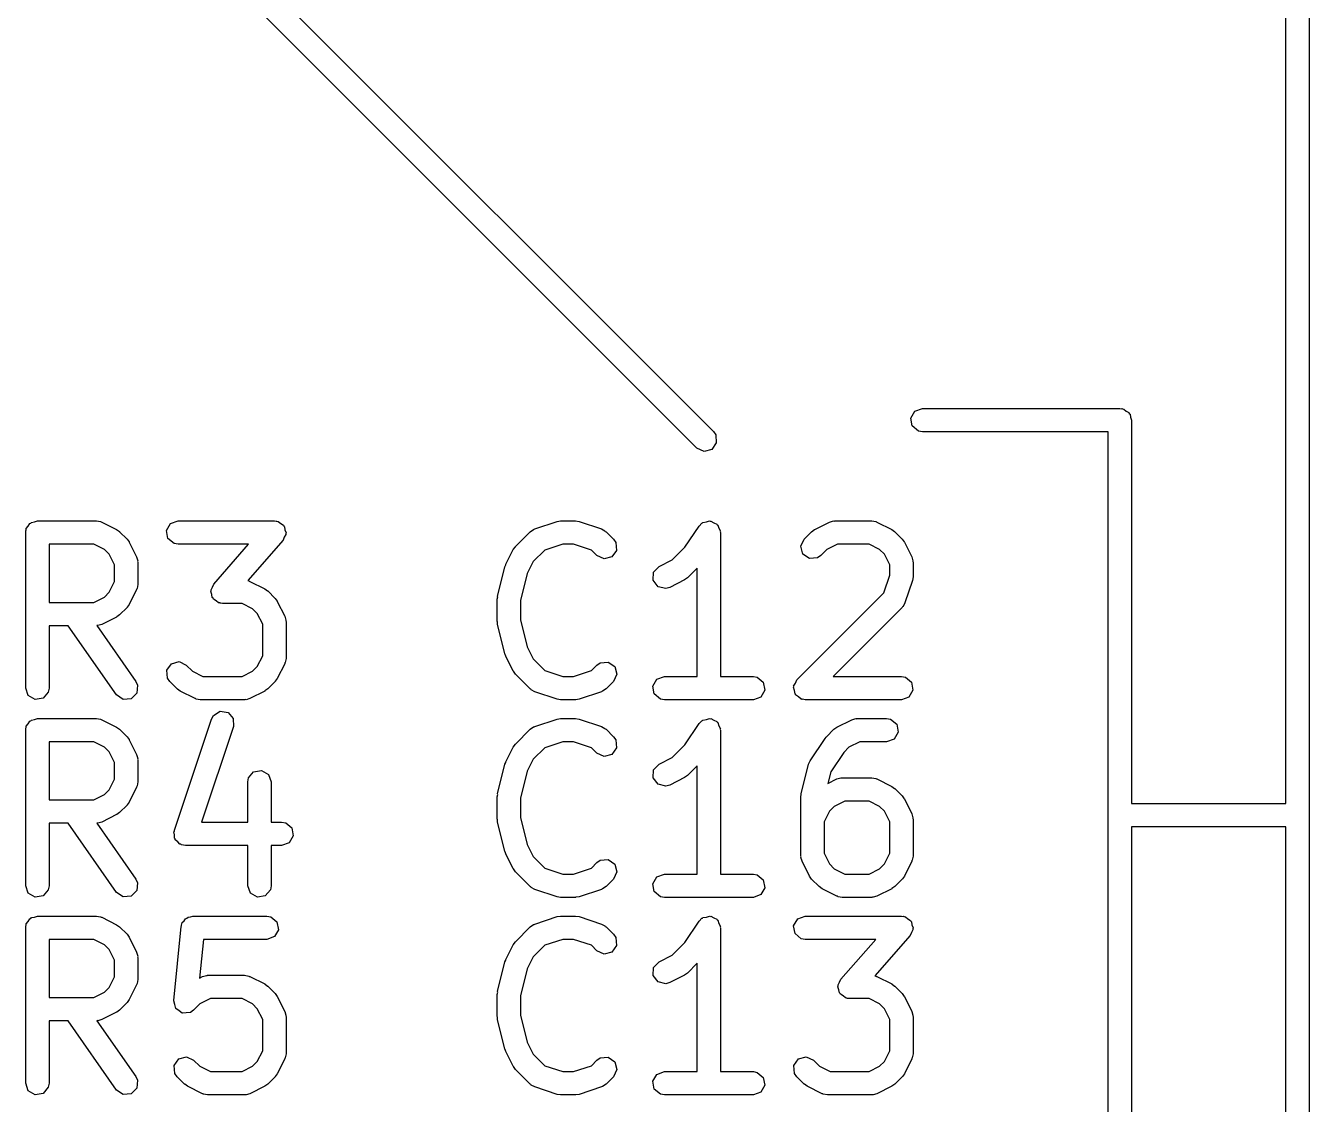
# Model space of a CAD drawing. Extents: x 50 to 157, y -175 to -22.
# Drawn here: x 122.25 to 130.5, y -88.22 to -81.28 of the extents above; entities that cross this region are included whole.
import ezdxf

# ---------------------------------------------------------------- set-up
doc = ezdxf.new("R2010")
doc.units = 0
doc.layers.add('BLACK', color=7, linetype='CONTINUOUS')

msp = doc.modelspace()

# ---------------------------------------------------------------- linework, layer by layer
at = {"layer": 'BLACK', "linetype": 'CONTINUOUS'}
for p, q in [((130.354, -86.285), (130.354, -80.01)), ((130.504, -80.0411), (130.504, -97.7589)), ((123.751, -80.973), (126.672, -83.894)), ((126.566, -84), (123.667, -81.101)), ((127.942, -83.807), (127.968, -83.7625)), ((127.968, -83.7625), (128.016, -83.745)), ((128.016, -83.745), (129.286, -83.745)), ((129.286, -83.745), (129.296, -83.7467)), ((129.296, -83.7467), (129.299, -83.7461)), ((129.299, -83.7461), (129.302, -83.7478)), ((129.302, -83.7478), (129.312, -83.7495)), ((129.312, -83.7495), (129.327, -83.762)), ((129.327, -83.762), (129.343, -83.7718)), ((129.343, -83.7718), (129.346, -83.7781)), ((127.951, -83.8575), (127.942, -83.807)), ((127.99, -83.8905), (127.951, -83.8575)), ((129.346, -83.7781), (129.351, -83.7825)), ((129.351, -83.7825), (129.354, -83.8017)), ((129.354, -83.8017), (129.361, -83.82)), ((129.361, -83.82), (129.361, -86.285)), ((126.672, -83.894), (126.687, -83.9153)), ((126.687, -83.9153), (126.691, -83.9664)), ((128.016, -83.895), (127.99, -83.8905)), ((129.211, -83.895), (128.016, -83.895)), ((129.211, -95.175), (129.211, -83.895)), ((126.612, -84.0217), (126.566, -84)), ((126.662, -84.0084), (126.612, -84.0217)), ((126.691, -83.9664), (126.662, -84.0084)), ((122.253, -84.5265), (122.254, -84.5167)), ((122.254, -84.5167), (122.267, -84.5018)), ((122.267, -84.5018), (122.277, -84.4849)), ((122.277, -84.4849), (122.283, -84.4826)), ((122.283, -84.4826), (122.287, -84.4774)), ((122.287, -84.4774), (122.307, -84.474)), ((122.307, -84.474), (122.325, -84.4674)), ((122.325, -84.4674), (122.706, -84.4674)), ((122.706, -84.4674), (122.732, -84.4719)), ((122.732, -84.4719), (122.735, -84.4748)), ((122.735, -84.4748), (122.739, -84.4753)), ((122.739, -84.4753), (122.835, -84.5229)), ((123.156, -84.5294), (123.181, -84.4849)), ((123.181, -84.4849), (123.23, -84.4674)), ((123.23, -84.4674), (123.849, -84.4674)), ((123.849, -84.4674), (123.86, -84.4693)), ((123.86, -84.4693), (123.863, -84.4688)), ((123.863, -84.4688), (123.866, -84.4704)), ((123.866, -84.4704), (123.874, -84.4719)), ((123.874, -84.4719), (123.89, -84.4849)), ((123.89, -84.4849), (123.907, -84.4954)), ((123.907, -84.4954), (123.909, -84.501)), ((123.909, -84.501), (123.914, -84.5049)), ((123.914, -84.5049), (123.917, -84.5248)), ((125.52, -84.5216), (125.524, -84.5188)), ((125.524, -84.5188), (125.667, -84.4712)), ((125.667, -84.4712), (125.689, -84.4679)), ((125.689, -84.4679), (125.69, -84.4674)), ((125.69, -84.4674), (125.786, -84.4674)), ((125.786, -84.4674), (125.808, -84.4713)), ((125.808, -84.4713), (125.809, -84.4712)), ((125.809, -84.4712), (125.952, -84.5188)), ((125.952, -84.5188), (125.975, -84.5313)), ((126.489, -84.6375), (126.58, -84.5008)), ((126.58, -84.5008), (126.598, -84.4819)), ((126.598, -84.4819), (126.603, -84.4807)), ((126.603, -84.4807), (126.605, -84.4774)), ((126.605, -84.4774), (126.627, -84.4736)), ((126.627, -84.4736), (126.648, -84.4675)), ((126.648, -84.4675), (126.652, -84.4693)), ((126.652, -84.4693), (126.656, -84.4685)), ((126.656, -84.4685), (126.675, -84.4794)), ((126.675, -84.4794), (126.695, -84.4881)), ((126.695, -84.4881), (126.697, -84.492)), ((126.697, -84.492), (126.7, -84.4942)), ((126.7, -84.4942), (126.708, -84.5146)), ((126.708, -84.5146), (126.717, -84.5341)), ((127.324, -84.5229), (127.419, -84.4753)), ((127.419, -84.4753), (127.444, -84.4679)), ((127.444, -84.4679), (127.448, -84.4689)), ((127.448, -84.4689), (127.452, -84.4674)), ((127.452, -84.4674), (127.69, -84.4674)), ((127.69, -84.4674), (127.716, -84.4719)), ((127.716, -84.4719), (127.72, -84.4748)), ((127.72, -84.4748), (127.724, -84.4753)), ((127.724, -84.4753), (127.819, -84.5229)), ((122.25, -84.5424), (122.252, -84.5326)), ((122.25, -85.5424), (122.25, -84.5424)), ((122.251, -84.5294), (122.253, -84.5265)), ((122.252, -84.5326), (122.251, -84.5294)), ((122.835, -84.5229), (122.853, -84.5363)), ((122.853, -84.5363), (122.854, -84.537)), ((122.854, -84.537), (122.902, -84.5846)), ((122.902, -84.5846), (122.915, -84.603)), ((122.915, -84.603), (122.916, -84.6041)), ((123.165, -84.5799), (123.156, -84.5294)), ((123.204, -84.6129), (123.165, -84.5799)), ((123.905, -84.5918), (123.678, -84.8518)), ((123.912, -84.5729), (123.905, -84.5918)), ((123.923, -84.5554), (123.912, -84.5729)), ((123.917, -84.5248), (123.924, -84.5439)), ((123.924, -84.5439), (123.922, -84.5495)), ((123.922, -84.5495), (123.923, -84.5554)), ((125.399, -84.6322), (125.495, -84.537)), ((125.495, -84.537), (125.516, -84.522)), ((125.516, -84.522), (125.52, -84.5216)), ((125.975, -84.5313), (125.977, -84.5351)), ((125.977, -84.5351), (125.982, -84.537)), ((125.982, -84.537), (126.029, -84.5846)), ((126.029, -84.5846), (126.044, -84.6059)), ((126.717, -84.5341), (126.716, -84.5383)), ((126.716, -84.5383), (126.718, -84.5424)), ((126.718, -84.5424), (126.718, -85.4674)), ((127.235, -84.6311), (127.256, -84.5846)), ((127.256, -84.5846), (127.304, -84.537)), ((127.304, -84.537), (127.322, -84.5241)), ((127.322, -84.5241), (127.324, -84.5229)), ((127.819, -84.5229), (127.837, -84.5363)), ((127.837, -84.5363), (127.839, -84.537)), ((127.839, -84.537), (127.886, -84.5846)), ((127.886, -84.5846), (127.899, -84.603)), ((127.899, -84.603), (127.9, -84.6041)), ((122.4, -84.6174), (122.4, -84.9912)), ((122.688, -84.6174), (122.4, -84.6174)), ((122.757, -84.6516), (122.688, -84.6174)), ((122.787, -84.682), (122.757, -84.6516)), ((122.821, -84.7506), (122.787, -84.682)), ((122.916, -84.6041), (122.963, -84.6993)), ((123.23, -84.6174), (123.204, -84.6129)), ((123.683, -84.6174), (123.23, -84.6174)), ((123.459, -84.8739), (123.683, -84.6174)), ((125.338, -84.7469), (125.385, -84.6517)), ((125.385, -84.6517), (125.399, -84.6337)), ((125.399, -84.6337), (125.399, -84.6322)), ((125.588, -84.6556), (125.514, -84.7297)), ((125.703, -84.6174), (125.588, -84.6556)), ((125.773, -84.6174), (125.703, -84.6174)), ((125.888, -84.6556), (125.773, -84.6174)), ((125.923, -84.6907), (125.888, -84.6556)), ((126.049, -84.657), (126.019, -84.6991)), ((126.044, -84.6059), (126.049, -84.657)), ((126.408, -84.7188), (126.489, -84.6375)), ((127.248, -84.6806), (127.235, -84.6311)), ((127.29, -84.7101), (127.248, -84.6806)), ((127.402, -84.6516), (127.363, -84.6907)), ((127.47, -84.6174), (127.402, -84.6516)), ((127.673, -84.6174), (127.47, -84.6174)), ((127.741, -84.6516), (127.673, -84.6174)), ((127.772, -84.682), (127.741, -84.6516)), ((127.806, -84.7506), (127.772, -84.682)), ((127.9, -84.6041), (127.948, -84.6993)), ((122.821, -84.858), (122.821, -84.7506)), ((122.963, -84.6993), (122.971, -84.7243)), ((122.971, -84.7243), (122.97, -84.7286)), ((122.97, -84.7286), (122.971, -84.7329)), ((122.971, -84.7329), (122.971, -84.8757)), ((125.284, -84.9528), (125.332, -84.7623)), ((125.332, -84.7623), (125.337, -84.7505)), ((125.337, -84.7505), (125.338, -84.7469)), ((125.514, -84.7297), (125.475, -84.8067)), ((125.97, -84.7123), (125.923, -84.6907)), ((126.019, -84.6991), (125.97, -84.7123)), ((126.288, -84.7983), (126.324, -84.761)), ((126.324, -84.761), (126.408, -84.7188)), ((127.341, -84.7056), (127.29, -84.7101)), ((127.363, -84.6907), (127.341, -84.7056)), ((127.806, -84.8159), (127.806, -84.7506)), ((127.948, -84.6993), (127.955, -84.7243)), ((127.955, -84.7243), (127.954, -84.7286)), ((127.954, -84.7286), (127.956, -84.7329)), ((127.956, -84.7329), (127.956, -84.8281)), ((125.475, -84.8067), (125.432, -84.9802)), ((126.285, -84.8495), (126.288, -84.7983)), ((126.316, -84.8907), (126.285, -84.8495)), ((126.486, -84.8476), (126.391, -84.8952)), ((126.487, -84.8464), (126.486, -84.8476)), ((126.505, -84.8335), (126.487, -84.8464)), ((126.568, -84.7711), (126.505, -84.8335)), ((126.568, -85.4674), (126.568, -84.7711)), ((127.768, -84.9304), (127.806, -84.8159)), ((127.956, -84.8281), (127.952, -84.8502)), ((127.952, -84.8502), (127.952, -84.8518)), ((122.757, -84.9569), (122.787, -84.9265)), ((122.787, -84.9265), (122.821, -84.858)), ((122.963, -84.9093), (122.916, -85.0045)), ((122.964, -84.9048), (122.963, -84.9093)), ((122.967, -84.9014), (122.964, -84.9048)), ((122.971, -84.8757), (122.967, -84.9014)), ((123.44, -84.9218), (123.443, -84.9162)), ((123.447, -84.9409), (123.44, -84.9218)), ((123.442, -84.9103), (123.452, -84.8928)), ((123.443, -84.9162), (123.442, -84.9103)), ((123.452, -84.8928), (123.459, -84.8739)), ((123.678, -84.8518), (123.684, -84.8529)), ((123.684, -84.8529), (123.687, -84.8557)), ((123.687, -84.8557), (123.692, -84.8563)), ((123.692, -84.8563), (123.787, -84.9039)), ((123.787, -84.9039), (123.805, -84.9172)), ((123.805, -84.9172), (123.807, -84.9179)), ((123.807, -84.9179), (123.854, -84.9655)), ((126.366, -84.9026), (126.316, -84.8907)), ((126.391, -84.8952), (126.366, -84.9026)), ((127.209, -85.4893), (127.768, -84.9304)), ((127.952, -84.8518), (127.904, -84.9947)), ((122.4, -84.9912), (122.688, -84.9912)), ((122.688, -84.9912), (122.757, -84.9569)), ((122.916, -85.0045), (122.902, -85.0225)), ((123.45, -84.9608), (123.447, -84.9409)), ((123.455, -84.9647), (123.45, -84.9608)), ((123.457, -84.9703), (123.455, -84.9647)), ((123.474, -84.9808), (123.457, -84.9703)), ((123.49, -84.9938), (123.474, -84.9808)), ((123.498, -84.9953), (123.49, -84.9938)), ((123.501, -84.9969), (123.498, -84.9953)), ((123.504, -84.9964), (123.501, -84.9969)), ((123.515, -84.9983), (123.504, -84.9964)), ((123.641, -84.9983), (123.515, -84.9983)), ((123.709, -85.0326), (123.641, -84.9983)), ((123.854, -84.9655), (123.867, -84.9839)), ((123.867, -84.9839), (123.868, -84.985)), ((123.868, -84.985), (123.916, -85.0803)), ((125.282, -84.971), (125.285, -84.9562)), ((125.282, -85.1138), (125.282, -84.971)), ((125.285, -84.9562), (125.284, -84.9528)), ((125.432, -84.9802), (125.432, -85.1046)), ((127.904, -84.9947), (127.892, -85.0176)), ((122.835, -85.0857), (122.739, -85.1333)), ((122.836, -85.0845), (122.835, -85.0857)), ((122.854, -85.0716), (122.836, -85.0845)), ((122.902, -85.024), (122.854, -85.0716)), ((122.902, -85.0225), (122.902, -85.024)), ((123.739, -85.063), (123.709, -85.0326)), ((123.774, -85.1315), (123.739, -85.063)), ((123.916, -85.0803), (123.923, -85.1052)), ((127.886, -85.024), (127.443, -85.4674)), ((127.888, -85.0199), (127.886, -85.024)), ((127.892, -85.0176), (127.888, -85.0199)), ((122.524, -85.1412), (122.4, -85.1412)), ((122.4, -85.1412), (122.4, -85.5424)), ((122.835, -85.5854), (122.524, -85.1412)), ((122.71, -85.1397), (122.707, -85.1408)), ((122.707, -85.1408), (122.958, -85.4994)), ((122.714, -85.1407), (122.71, -85.1397)), ((122.739, -85.1333), (122.714, -85.1407)), ((123.774, -85.3342), (123.774, -85.1315)), ((123.923, -85.1052), (123.922, -85.1096)), ((123.922, -85.1096), (123.924, -85.1138)), ((123.924, -85.1138), (123.924, -85.3519)), ((125.283, -85.1171), (125.282, -85.1138)), ((125.284, -85.132), (125.283, -85.1171)), ((125.332, -85.3225), (125.284, -85.132)), ((125.432, -85.1046), (125.475, -85.2781)), ((123.739, -85.4027), (123.774, -85.3342)), ((125.334, -85.3254), (125.332, -85.3225)), ((125.338, -85.3378), (125.334, -85.3254)), ((125.385, -85.4331), (125.338, -85.3378)), ((125.475, -85.2781), (125.514, -85.3551)), ((123.157, -85.4277), (123.187, -85.3857)), ((123.162, -85.4788), (123.157, -85.4277)), ((123.187, -85.3857), (123.236, -85.3724)), ((123.236, -85.3724), (123.283, -85.3941)), ((123.283, -85.3941), (123.322, -85.4331)), ((123.709, -85.4331), (123.739, -85.4027)), ((123.916, -85.3854), (123.868, -85.4807)), ((123.919, -85.3776), (123.916, -85.381)), ((123.916, -85.381), (123.916, -85.3854)), ((123.924, -85.3519), (123.919, -85.3776)), ((125.514, -85.3551), (125.588, -85.4292)), ((125.888, -85.4292), (125.923, -85.3941)), ((125.923, -85.3941), (125.944, -85.3792)), ((125.944, -85.3792), (125.996, -85.3747)), ((125.996, -85.3747), (126.038, -85.4041)), ((126.038, -85.4041), (126.051, -85.4537)), ((122.958, -85.4994), (122.969, -85.523)), ((123.177, -85.5002), (123.162, -85.4788)), ((123.224, -85.5478), (123.177, -85.5002)), ((123.322, -85.4331), (123.39, -85.4674)), ((123.39, -85.4674), (123.641, -85.4674)), ((123.641, -85.4674), (123.709, -85.4331)), ((123.854, -85.5002), (123.807, -85.5478)), ((123.855, -85.4987), (123.854, -85.5002)), ((123.868, -85.4807), (123.855, -85.4987)), ((125.386, -85.4342), (125.385, -85.4331)), ((125.399, -85.4526), (125.386, -85.4342)), ((125.495, -85.5478), (125.399, -85.4526)), ((125.588, -85.4292), (125.703, -85.4674)), ((125.703, -85.4674), (125.773, -85.4674)), ((125.773, -85.4674), (125.888, -85.4292)), ((126.029, -85.5002), (125.982, -85.5478)), ((126.051, -85.4537), (126.029, -85.5002)), ((126.283, -85.5294), (126.309, -85.4849)), ((126.309, -85.4849), (126.357, -85.4674)), ((126.357, -85.4674), (126.568, -85.4674)), ((126.718, -85.4674), (126.929, -85.4674)), ((126.929, -85.4674), (126.954, -85.4719)), ((126.954, -85.4719), (126.993, -85.5049)), ((126.993, -85.5049), (127.002, -85.5554)), ((127.188, -85.5294), (127.199, -85.5098)), ((127.199, -85.5098), (127.209, -85.4893)), ((127.443, -85.4674), (127.881, -85.4674)), ((127.881, -85.4674), (127.907, -85.4719)), ((127.907, -85.4719), (127.946, -85.5049)), ((127.946, -85.5049), (127.955, -85.5554)), ((122.267, -85.5906), (122.25, -85.5424)), ((122.312, -85.6162), (122.267, -85.5906)), ((122.395, -85.568), (122.362, -85.6073)), ((122.4, -85.5424), (122.395, -85.568)), ((122.877, -85.6148), (122.835, -85.5854)), ((122.964, -85.5741), (122.928, -85.6104)), ((122.969, -85.523), (122.964, -85.5741)), ((123.226, -85.5485), (123.224, -85.5478)), ((123.244, -85.5618), (123.226, -85.5485)), ((123.339, -85.6095), (123.244, -85.5618)), ((123.787, -85.5618), (123.692, -85.6095)), ((123.788, -85.5607), (123.787, -85.5618)), ((123.807, -85.5478), (123.788, -85.5607)), ((125.499, -85.5497), (125.495, -85.5478)), ((125.501, -85.5535), (125.499, -85.5497)), ((125.524, -85.5659), (125.501, -85.5535)), ((125.667, -85.6135), (125.524, -85.5659)), ((125.952, -85.5659), (125.809, -85.6135)), ((125.956, -85.5631), (125.952, -85.5659)), ((125.96, -85.5627), (125.956, -85.5631)), ((125.982, -85.5478), (125.96, -85.5627)), ((126.292, -85.5799), (126.283, -85.5294)), ((126.331, -85.6129), (126.292, -85.5799)), ((127.002, -85.5554), (126.977, -85.5998)), ((127.187, -85.5358), (127.189, -85.5327)), ((127.193, -85.5576), (127.187, -85.5358)), ((127.189, -85.5327), (127.188, -85.5294)), ((127.197, -85.5799), (127.193, -85.5576)), ((127.2, -85.5821), (127.197, -85.5799)), ((127.2, -85.5854), (127.2, -85.5821)), ((127.219, -85.5983), (127.2, -85.5854)), ((127.955, -85.5554), (127.929, -85.5998)), ((122.362, -85.6073), (122.312, -85.6162)), ((122.928, -85.6104), (122.877, -85.6148)), ((123.343, -85.61), (123.339, -85.6095)), ((123.347, -85.6129), (123.343, -85.61)), ((123.373, -85.6174), (123.347, -85.6129)), ((123.658, -85.6174), (123.373, -85.6174)), ((123.662, -85.6158), (123.658, -85.6174)), ((123.667, -85.6169), (123.662, -85.6158)), ((123.692, -85.6095), (123.667, -85.6169)), ((125.668, -85.6135), (125.667, -85.6135)), ((125.69, -85.6174), (125.668, -85.6135)), ((125.786, -85.6174), (125.69, -85.6174)), ((125.787, -85.6168), (125.786, -85.6174)), ((125.809, -85.6135), (125.787, -85.6168)), ((126.357, -85.6174), (126.331, -85.6129)), ((126.929, -85.6174), (126.357, -85.6174)), ((126.977, -85.5998), (126.929, -85.6174)), ((127.236, -85.6129), (127.219, -85.5983)), ((127.241, -85.6137), (127.236, -85.6129)), ((127.242, -85.6148), (127.241, -85.6137)), ((127.246, -85.6145), (127.242, -85.6148)), ((127.262, -85.6174), (127.246, -85.6145)), ((127.881, -85.6174), (127.262, -85.6174)), ((127.929, -85.5998), (127.881, -85.6174)), ((122.267, -85.7718), (122.277, -85.7549)), ((122.277, -85.7549), (122.283, -85.7526)), ((122.283, -85.7526), (122.287, -85.7474)), ((122.287, -85.7474), (122.307, -85.744)), ((122.307, -85.744), (122.325, -85.7374)), ((122.325, -85.7374), (122.706, -85.7374)), ((122.706, -85.7374), (122.732, -85.7419)), ((122.732, -85.7419), (122.735, -85.7448)), ((122.735, -85.7448), (122.739, -85.7453)), ((122.739, -85.7453), (122.835, -85.7929)), ((123.206, -86.4553), (123.444, -85.741)), ((123.444, -85.741), (123.457, -85.7181)), ((123.457, -85.7181), (123.5, -85.6913)), ((123.5, -85.6913), (123.551, -85.6988)), ((123.551, -85.6988), (123.585, -85.7372)), ((123.585, -85.7372), (123.587, -85.7885)), ((125.524, -85.7888), (125.667, -85.7412)), ((125.667, -85.7412), (125.689, -85.7379)), ((125.689, -85.7379), (125.69, -85.7374)), ((125.69, -85.7374), (125.786, -85.7374)), ((125.786, -85.7374), (125.808, -85.7413)), ((125.808, -85.7413), (125.809, -85.7412)), ((125.809, -85.7412), (125.952, -85.7888)), ((126.58, -85.7708), (126.598, -85.7519)), ((126.598, -85.7519), (126.603, -85.7507)), ((126.603, -85.7507), (126.605, -85.7474)), ((126.605, -85.7474), (126.627, -85.7436)), ((126.627, -85.7436), (126.648, -85.7375)), ((126.648, -85.7375), (126.652, -85.7393)), ((126.652, -85.7393), (126.656, -85.7385)), ((126.656, -85.7385), (126.675, -85.7494)), ((126.675, -85.7494), (126.695, -85.7581)), ((126.695, -85.7581), (126.697, -85.762)), ((127.466, -85.7929), (127.562, -85.7453)), ((127.562, -85.7453), (127.587, -85.7379)), ((127.587, -85.7379), (127.591, -85.7389)), ((127.591, -85.7389), (127.595, -85.7374)), ((127.595, -85.7374), (127.786, -85.7374)), ((127.786, -85.7374), (127.811, -85.7419)), ((127.811, -85.7419), (127.851, -85.7749)), ((122.25, -85.8124), (122.252, -85.8026)), ((122.25, -86.8124), (122.25, -85.8124)), ((122.251, -85.7994), (122.253, -85.7965)), ((122.252, -85.8026), (122.251, -85.7994)), ((122.253, -85.7965), (122.254, -85.7867)), ((122.254, -85.7867), (122.267, -85.7718)), ((122.835, -85.7929), (122.853, -85.8063)), ((122.853, -85.8063), (122.854, -85.807)), ((122.854, -85.807), (122.902, -85.8546)), ((123.587, -85.7885), (123.381, -86.404)), ((125.399, -85.9022), (125.495, -85.807)), ((125.495, -85.807), (125.516, -85.792)), ((125.516, -85.792), (125.52, -85.7916)), ((125.52, -85.7916), (125.524, -85.7888)), ((125.952, -85.7888), (125.975, -85.8013)), ((125.975, -85.8013), (125.977, -85.8051)), ((125.977, -85.8051), (125.982, -85.807)), ((125.982, -85.807), (126.029, -85.8546)), ((126.489, -85.9075), (126.58, -85.7708)), ((126.697, -85.762), (126.7, -85.7642)), ((126.7, -85.7642), (126.708, -85.7846)), ((126.708, -85.7846), (126.717, -85.8041)), ((126.717, -85.8041), (126.716, -85.8083)), ((126.716, -85.8083), (126.718, -85.8124)), ((126.718, -85.8124), (126.718, -86.7374)), ((127.399, -85.8546), (127.447, -85.807)), ((127.447, -85.807), (127.465, -85.7941)), ((127.465, -85.7941), (127.466, -85.7929)), ((127.86, -85.8254), (127.834, -85.8698)), ((127.851, -85.7749), (127.86, -85.8254)), ((122.4, -85.8874), (122.4, -86.2612)), ((122.688, -85.8874), (122.4, -85.8874)), ((122.757, -85.9216), (122.688, -85.8874)), ((122.787, -85.952), (122.757, -85.9216)), ((122.902, -85.8546), (122.915, -85.873)), ((122.915, -85.873), (122.916, -85.8741)), ((122.916, -85.8741), (122.963, -85.9693)), ((125.338, -86.0169), (125.385, -85.9217)), ((125.385, -85.9217), (125.399, -85.9037)), ((125.399, -85.9037), (125.399, -85.9022)), ((125.703, -85.8874), (125.588, -85.9256)), ((125.773, -85.8874), (125.703, -85.8874)), ((125.888, -85.9256), (125.773, -85.8874)), ((126.029, -85.8546), (126.044, -85.8759)), ((126.044, -85.8759), (126.049, -85.927)), ((126.408, -85.9888), (126.489, -85.9075)), ((127.295, -86.0089), (127.39, -85.866)), ((127.39, -85.866), (127.398, -85.8578)), ((127.398, -85.8578), (127.399, -85.8546)), ((127.544, -85.9216), (127.511, -85.9554)), ((127.613, -85.8874), (127.544, -85.9216)), ((127.786, -85.8874), (127.613, -85.8874)), ((127.834, -85.8698), (127.786, -85.8874)), ((122.821, -86.0206), (122.787, -85.952)), ((122.963, -85.9693), (122.971, -85.9943)), ((122.971, -85.9943), (122.97, -85.9986)), ((122.97, -85.9986), (122.971, -86.0029)), ((122.971, -86.0029), (122.971, -86.1457)), ((125.514, -85.9997), (125.475, -86.0767)), ((125.588, -85.9256), (125.514, -85.9997)), ((125.923, -85.9607), (125.888, -85.9256)), ((125.97, -85.9823), (125.923, -85.9607)), ((126.019, -85.9691), (125.97, -85.9823)), ((126.049, -85.927), (126.019, -85.9691)), ((126.324, -86.031), (126.408, -85.9888)), ((127.511, -85.9554), (127.427, -86.0813)), ((122.821, -86.128), (122.821, -86.0206)), ((123.683, -86.1201), (123.716, -86.0808)), ((123.716, -86.0808), (123.766, -86.0719)), ((123.766, -86.0719), (123.811, -86.0975)), ((125.284, -86.2228), (125.332, -86.0323)), ((125.332, -86.0323), (125.337, -86.0205)), ((125.337, -86.0205), (125.338, -86.0169)), ((125.475, -86.0767), (125.432, -86.2502)), ((126.285, -86.1195), (126.288, -86.0683)), ((126.288, -86.0683), (126.324, -86.031)), ((126.568, -86.0411), (126.505, -86.1035)), ((126.568, -86.7374), (126.568, -86.0411)), ((127.237, -86.2228), (127.284, -86.0323)), ((127.284, -86.0323), (127.295, -86.0093)), ((127.295, -86.0093), (127.295, -86.0089)), ((127.427, -86.0813), (127.408, -86.1554)), ((122.787, -86.1965), (122.821, -86.128)), ((122.967, -86.1714), (122.964, -86.1748)), ((122.971, -86.1457), (122.967, -86.1714)), ((123.678, -86.1457), (123.683, -86.1201)), ((123.678, -86.404), (123.678, -86.1457)), ((123.811, -86.0975), (123.828, -86.1457)), ((123.828, -86.1457), (123.828, -86.404)), ((126.316, -86.1607), (126.285, -86.1195)), ((126.366, -86.1726), (126.316, -86.1607)), ((126.391, -86.1652), (126.366, -86.1726)), ((126.486, -86.1176), (126.391, -86.1652)), ((126.487, -86.1164), (126.486, -86.1176)), ((126.505, -86.1035), (126.487, -86.1164)), ((127.408, -86.1554), (127.466, -86.1263)), ((127.466, -86.1263), (127.491, -86.1188)), ((127.491, -86.1188), (127.496, -86.1199)), ((127.496, -86.1199), (127.5, -86.1183)), ((127.5, -86.1183), (127.69, -86.1183)), ((127.69, -86.1183), (127.716, -86.1229)), ((127.716, -86.1229), (127.72, -86.1257)), ((127.72, -86.1257), (127.724, -86.1263)), ((127.724, -86.1263), (127.819, -86.1739)), ((122.688, -86.2612), (122.757, -86.2269)), ((122.757, -86.2269), (122.787, -86.1965)), ((122.963, -86.1793), (122.916, -86.2745)), ((122.964, -86.1748), (122.963, -86.1793)), ((125.282, -86.241), (125.285, -86.2262)), ((125.282, -86.3838), (125.282, -86.241)), ((125.285, -86.2262), (125.284, -86.2228)), ((125.432, -86.2502), (125.432, -86.3746)), ((127.234, -86.241), (127.237, -86.2262)), ((127.234, -86.6219), (127.234, -86.241)), ((127.237, -86.2262), (127.237, -86.2228)), ((127.819, -86.1739), (127.837, -86.1872)), ((127.837, -86.1872), (127.839, -86.1879)), ((127.839, -86.1879), (127.886, -86.2355)), ((127.886, -86.2355), (127.899, -86.2539)), ((127.899, -86.2539), (127.9, -86.255)), ((122.4, -86.2612), (122.688, -86.2612)), ((122.902, -86.294), (122.854, -86.3416)), ((122.916, -86.2745), (122.902, -86.2925)), ((122.902, -86.2925), (122.902, -86.294)), ((127.419, -86.333), (127.384, -86.4015)), ((127.449, -86.3026), (127.419, -86.333)), ((127.518, -86.2683), (127.449, -86.3026)), ((127.673, -86.2683), (127.518, -86.2683)), ((127.741, -86.3026), (127.673, -86.2683)), ((127.772, -86.333), (127.741, -86.3026)), ((127.806, -86.4015), (127.772, -86.333)), ((127.9, -86.255), (127.948, -86.3503)), ((129.361, -86.285), (130.354, -86.285)), ((122.524, -86.4112), (122.4, -86.4112)), ((122.4, -86.4112), (122.4, -86.8124)), ((122.835, -86.8554), (122.524, -86.4112)), ((122.71, -86.4097), (122.707, -86.4108)), ((122.707, -86.4108), (122.958, -86.7694)), ((122.714, -86.4107), (122.71, -86.4097)), ((122.739, -86.4033), (122.714, -86.4107)), ((122.835, -86.3557), (122.739, -86.4033)), ((122.836, -86.3545), (122.835, -86.3557)), ((122.854, -86.3416), (122.836, -86.3545)), ((123.381, -86.404), (123.678, -86.404)), ((123.828, -86.404), (123.896, -86.404)), ((123.896, -86.404), (123.922, -86.4086)), ((123.922, -86.4086), (123.961, -86.4415)), ((125.283, -86.3871), (125.282, -86.3838)), ((125.284, -86.402), (125.283, -86.3871)), ((125.332, -86.5925), (125.284, -86.402)), ((125.432, -86.3746), (125.475, -86.5481)), ((127.384, -86.4015), (127.384, -86.6042)), ((127.806, -86.6042), (127.806, -86.4015)), ((127.948, -86.3503), (127.955, -86.3752)), ((127.955, -86.3752), (127.954, -86.3796)), ((127.954, -86.3796), (127.956, -86.3838)), ((127.956, -86.3838), (127.956, -86.6219)), ((123.203, -86.466), (123.206, -86.4611)), ((123.207, -86.4862), (123.203, -86.466)), ((123.206, -86.4611), (123.206, -86.4553)), ((123.208, -86.5066), (123.207, -86.4862)), ((123.97, -86.4921), (123.945, -86.5365)), ((123.961, -86.4415), (123.97, -86.4921)), ((130.354, -86.435), (129.361, -86.435)), ((129.361, -86.435), (129.361, -95.25)), ((130.354, -97.79), (130.354, -86.435)), ((123.211, -86.5109), (123.208, -86.5066)), ((123.212, -86.5165), (123.211, -86.5109)), ((123.228, -86.5297), (123.212, -86.5165)), ((123.242, -86.545), (123.228, -86.5297)), ((123.247, -86.5458), (123.242, -86.545)), ((123.252, -86.5495), (123.247, -86.5458)), ((123.277, -86.554), (123.252, -86.5495)), ((123.678, -86.554), (123.277, -86.554)), ((123.678, -86.8124), (123.678, -86.554)), ((123.896, -86.554), (123.828, -86.554)), ((123.828, -86.554), (123.828, -86.8124)), ((123.945, -86.5365), (123.896, -86.554)), ((125.475, -86.5481), (125.514, -86.6251)), ((125.334, -86.5954), (125.332, -86.5925)), ((125.338, -86.6078), (125.334, -86.5954)), ((125.385, -86.7031), (125.338, -86.6078)), ((125.514, -86.6251), (125.588, -86.6992)), ((125.888, -86.6992), (125.923, -86.6641)), ((125.923, -86.6641), (125.944, -86.6492)), ((125.944, -86.6492), (125.996, -86.6447)), ((125.996, -86.6447), (126.038, -86.6741)), ((127.236, -86.6261), (127.234, -86.6219)), ((127.235, -86.6305), (127.236, -86.6261)), ((127.242, -86.6554), (127.235, -86.6305)), ((127.29, -86.7507), (127.242, -86.6554)), ((127.384, -86.6042), (127.419, -86.6727)), ((127.772, -86.6727), (127.806, -86.6042)), ((127.948, -86.6554), (127.9, -86.7507)), ((127.951, -86.6476), (127.948, -86.651)), ((127.948, -86.651), (127.948, -86.6554)), ((127.956, -86.6219), (127.951, -86.6476)), ((125.386, -86.7042), (125.385, -86.7031)), ((125.399, -86.7226), (125.386, -86.7042)), ((125.495, -86.8178), (125.399, -86.7226)), ((125.588, -86.6992), (125.703, -86.7374)), ((125.703, -86.7374), (125.773, -86.7374)), ((125.773, -86.7374), (125.888, -86.6992)), ((126.051, -86.7237), (126.029, -86.7702)), ((126.038, -86.6741), (126.051, -86.7237)), ((126.309, -86.7549), (126.357, -86.7374)), ((126.357, -86.7374), (126.568, -86.7374)), ((126.718, -86.7374), (126.929, -86.7374)), ((126.929, -86.7374), (126.954, -86.7419)), ((126.954, -86.7419), (126.993, -86.7749)), ((127.419, -86.6727), (127.449, -86.7031)), ((127.449, -86.7031), (127.518, -86.7374)), ((127.518, -86.7374), (127.673, -86.7374)), ((127.673, -86.7374), (127.741, -86.7031)), ((127.741, -86.7031), (127.772, -86.6727)), ((122.267, -86.8606), (122.25, -86.8124)), ((122.4, -86.8124), (122.395, -86.838)), ((122.958, -86.7694), (122.969, -86.793)), ((122.969, -86.793), (122.964, -86.8441)), ((123.696, -86.8606), (123.678, -86.8124)), ((123.828, -86.8124), (123.824, -86.838)), ((125.499, -86.8197), (125.495, -86.8178)), ((125.501, -86.8235), (125.499, -86.8197)), ((125.524, -86.8359), (125.501, -86.8235)), ((125.982, -86.8178), (125.96, -86.8327)), ((126.029, -86.7702), (125.982, -86.8178)), ((126.283, -86.7994), (126.309, -86.7549)), ((126.292, -86.8499), (126.283, -86.7994)), ((127.002, -86.8254), (126.977, -86.8698)), ((126.993, -86.7749), (127.002, -86.8254)), ((127.291, -86.7518), (127.29, -86.7507)), ((127.304, -86.7702), (127.291, -86.7518)), ((127.352, -86.8178), (127.304, -86.7702)), ((127.353, -86.8185), (127.352, -86.8178)), ((127.371, -86.8318), (127.353, -86.8185)), ((127.466, -86.8795), (127.371, -86.8318)), ((127.819, -86.8318), (127.724, -86.8795)), ((127.82, -86.8307), (127.819, -86.8318)), ((127.839, -86.8178), (127.82, -86.8307)), ((127.886, -86.7702), (127.839, -86.8178)), ((127.887, -86.7687), (127.886, -86.7702)), ((127.9, -86.7507), (127.887, -86.7687)), ((122.312, -86.8862), (122.267, -86.8606)), ((122.362, -86.8773), (122.312, -86.8862)), ((122.395, -86.838), (122.362, -86.8773)), ((122.877, -86.8848), (122.835, -86.8554)), ((122.928, -86.8804), (122.877, -86.8848)), ((122.964, -86.8441), (122.928, -86.8804)), ((123.74, -86.8862), (123.696, -86.8606)), ((123.791, -86.8773), (123.74, -86.8862)), ((123.824, -86.838), (123.791, -86.8773)), ((125.667, -86.8835), (125.524, -86.8359)), ((125.668, -86.8835), (125.667, -86.8835)), ((125.69, -86.8874), (125.668, -86.8835)), ((125.786, -86.8874), (125.69, -86.8874)), ((125.787, -86.8868), (125.786, -86.8874)), ((125.809, -86.8835), (125.787, -86.8868)), ((125.952, -86.8359), (125.809, -86.8835)), ((125.956, -86.8331), (125.952, -86.8359)), ((125.96, -86.8327), (125.956, -86.8331)), ((126.331, -86.8829), (126.292, -86.8499)), ((126.357, -86.8874), (126.331, -86.8829)), ((126.929, -86.8874), (126.357, -86.8874)), ((126.977, -86.8698), (126.929, -86.8874)), ((127.471, -86.88), (127.466, -86.8795)), ((127.474, -86.8829), (127.471, -86.88)), ((127.5, -86.8874), (127.474, -86.8829)), ((127.69, -86.8874), (127.5, -86.8874)), ((127.695, -86.8858), (127.69, -86.8874)), ((127.699, -86.8869), (127.695, -86.8858)), ((127.724, -86.8795), (127.699, -86.8869)), ((122.25, -87.0824), (122.252, -87.0726)), ((122.251, -87.0694), (122.253, -87.0665)), ((122.252, -87.0726), (122.251, -87.0694)), ((122.253, -87.0665), (122.254, -87.0567)), ((122.254, -87.0567), (122.267, -87.0418)), ((122.267, -87.0418), (122.277, -87.0249)), ((122.277, -87.0249), (122.283, -87.0226)), ((122.283, -87.0226), (122.287, -87.0174)), ((122.287, -87.0174), (122.307, -87.014)), ((122.307, -87.014), (122.325, -87.0074)), ((122.325, -87.0074), (122.706, -87.0074)), ((122.706, -87.0074), (122.732, -87.0119)), ((122.732, -87.0119), (122.735, -87.0148)), ((122.735, -87.0148), (122.739, -87.0153)), ((122.739, -87.0153), (122.835, -87.0629)), ((122.835, -87.0629), (122.853, -87.0763)), ((122.853, -87.0763), (122.854, -87.077)), ((122.854, -87.077), (122.902, -87.1246)), ((123.203, -87.5511), (123.25, -87.0749)), ((123.25, -87.0749), (123.251, -87.0711)), ((123.251, -87.0694), (123.253, -87.0667)), ((123.251, -87.0711), (123.251, -87.0694)), ((123.253, -87.0667), (123.257, -87.0498)), ((123.257, -87.0498), (123.269, -87.0387)), ((123.269, -87.0387), (123.277, -87.0249)), ((123.277, -87.0249), (123.287, -87.0213)), ((123.287, -87.0213), (123.294, -87.014)), ((123.294, -87.014), (123.31, -87.0128)), ((123.31, -87.0128), (123.325, -87.0074)), ((123.325, -87.0074), (123.801, -87.0074)), ((123.801, -87.0074), (123.827, -87.0119)), ((123.827, -87.0119), (123.866, -87.0449)), ((123.866, -87.0449), (123.875, -87.0954)), ((125.399, -87.1722), (125.495, -87.077)), ((125.495, -87.077), (125.516, -87.062)), ((125.516, -87.062), (125.52, -87.0616)), ((125.52, -87.0616), (125.524, -87.0588)), ((125.524, -87.0588), (125.667, -87.0112)), ((125.667, -87.0112), (125.689, -87.0079)), ((125.689, -87.0079), (125.69, -87.0074)), ((125.69, -87.0074), (125.786, -87.0074)), ((125.786, -87.0074), (125.808, -87.0113)), ((125.808, -87.0113), (125.809, -87.0112)), ((125.809, -87.0112), (125.952, -87.0588)), ((125.952, -87.0588), (125.975, -87.0713)), ((125.975, -87.0713), (125.977, -87.0751)), ((125.977, -87.0751), (125.982, -87.077)), ((125.982, -87.077), (126.029, -87.1246)), ((126.489, -87.1775), (126.58, -87.0408)), ((126.58, -87.0408), (126.598, -87.0219)), ((126.598, -87.0219), (126.603, -87.0207)), ((126.603, -87.0207), (126.605, -87.0174)), ((126.605, -87.0174), (126.627, -87.0136)), ((126.627, -87.0136), (126.648, -87.0075)), ((126.648, -87.0075), (126.652, -87.0093)), ((126.652, -87.0093), (126.656, -87.0085)), ((126.656, -87.0085), (126.675, -87.0194)), ((126.675, -87.0194), (126.695, -87.0281)), ((126.695, -87.0281), (126.697, -87.032)), ((126.697, -87.032), (126.7, -87.0342)), ((126.7, -87.0342), (126.708, -87.0546)), ((126.708, -87.0546), (126.717, -87.0741)), ((126.717, -87.0741), (126.716, -87.0783)), ((126.716, -87.0783), (126.718, -87.0824)), ((127.188, -87.0694), (127.214, -87.0249)), ((127.197, -87.1199), (127.188, -87.0694)), ((127.214, -87.0249), (127.262, -87.0074)), ((127.262, -87.0074), (127.881, -87.0074)), ((127.881, -87.0074), (127.892, -87.0093)), ((127.892, -87.0093), (127.895, -87.0088)), ((127.895, -87.0088), (127.898, -87.0104)), ((127.898, -87.0104), (127.907, -87.0119)), ((127.907, -87.0119), (127.922, -87.0249)), ((127.922, -87.0249), (127.939, -87.0354)), ((127.939, -87.0354), (127.941, -87.041)), ((127.941, -87.041), (127.946, -87.0449)), ((127.946, -87.0449), (127.949, -87.0648)), ((127.949, -87.0648), (127.956, -87.0839)), ((122.25, -88.0824), (122.25, -87.0824)), ((122.4, -87.1574), (122.4, -87.5312)), ((122.688, -87.1574), (122.4, -87.1574)), ((122.757, -87.1916), (122.688, -87.1574)), ((122.902, -87.1246), (122.915, -87.143)), ((122.915, -87.143), (122.916, -87.1441)), ((122.916, -87.1441), (122.963, -87.2393)), ((123.393, -87.1574), (123.368, -87.4056)), ((123.801, -87.1574), (123.393, -87.1574)), ((123.849, -87.1398), (123.801, -87.1574)), ((123.875, -87.0954), (123.849, -87.1398)), ((125.703, -87.1574), (125.588, -87.1956)), ((125.773, -87.1574), (125.703, -87.1574)), ((125.888, -87.1956), (125.773, -87.1574)), ((126.029, -87.1246), (126.044, -87.1459)), ((126.044, -87.1459), (126.049, -87.197)), ((126.718, -87.0824), (126.718, -88.0074)), ((127.236, -87.1529), (127.197, -87.1199)), ((127.262, -87.1574), (127.236, -87.1529)), ((127.716, -87.1574), (127.262, -87.1574)), ((127.491, -87.4139), (127.716, -87.1574)), ((127.937, -87.1318), (127.71, -87.3918)), ((127.945, -87.1129), (127.937, -87.1318)), ((127.955, -87.0954), (127.945, -87.1129)), ((127.956, -87.0839), (127.954, -87.0895)), ((127.954, -87.0895), (127.955, -87.0954)), ((122.787, -87.222), (122.757, -87.1916)), ((122.821, -87.2906), (122.787, -87.222)), ((122.963, -87.2393), (122.971, -87.2643)), ((125.338, -87.2869), (125.385, -87.1917)), ((125.385, -87.1917), (125.399, -87.1737)), ((125.399, -87.1737), (125.399, -87.1722)), ((125.588, -87.1956), (125.514, -87.2697)), ((125.923, -87.2307), (125.888, -87.1956)), ((125.97, -87.2523), (125.923, -87.2307)), ((126.019, -87.2391), (125.97, -87.2523)), ((126.049, -87.197), (126.019, -87.2391)), ((126.408, -87.2588), (126.489, -87.1775)), ((122.821, -87.398), (122.821, -87.2906)), ((122.971, -87.2643), (122.97, -87.2686)), ((122.97, -87.2686), (122.971, -87.2729)), ((122.971, -87.2729), (122.971, -87.4157)), ((125.284, -87.4928), (125.332, -87.3023)), ((125.332, -87.3023), (125.337, -87.2905)), ((125.337, -87.2905), (125.338, -87.2869)), ((125.514, -87.2697), (125.475, -87.3467)), ((126.288, -87.3383), (126.324, -87.301)), ((126.324, -87.301), (126.408, -87.2588)), ((126.568, -87.3111), (126.505, -87.3735)), ((126.568, -88.0074), (126.568, -87.3111)), ((122.787, -87.4665), (122.821, -87.398)), ((123.368, -87.4056), (123.387, -87.3963)), ((123.387, -87.3963), (123.412, -87.3888)), ((123.412, -87.3888), (123.416, -87.3899)), ((123.416, -87.3899), (123.42, -87.3883)), ((123.42, -87.3883), (123.658, -87.3883)), ((123.658, -87.3883), (123.684, -87.3929)), ((123.684, -87.3929), (123.687, -87.3957)), ((123.687, -87.3957), (123.692, -87.3963)), ((123.692, -87.3963), (123.787, -87.4439)), ((125.475, -87.3467), (125.432, -87.5202)), ((126.285, -87.3895), (126.288, -87.3383)), ((126.316, -87.4307), (126.285, -87.3895)), ((126.486, -87.3876), (126.391, -87.4352)), ((126.487, -87.3864), (126.486, -87.3876)), ((126.505, -87.3735), (126.487, -87.3864)), ((127.71, -87.3918), (127.716, -87.3929)), ((127.716, -87.3929), (127.72, -87.3957)), ((127.72, -87.3957), (127.724, -87.3963)), ((127.724, -87.3963), (127.819, -87.4439)), ((122.757, -87.4969), (122.787, -87.4665)), ((122.963, -87.4493), (122.916, -87.5445)), ((122.964, -87.4448), (122.963, -87.4493)), ((122.967, -87.4414), (122.964, -87.4448)), ((122.971, -87.4157), (122.967, -87.4414)), ((123.787, -87.4439), (123.805, -87.4572)), ((123.805, -87.4572), (123.807, -87.4579)), ((123.807, -87.4579), (123.854, -87.5055)), ((126.366, -87.4426), (126.316, -87.4307)), ((126.391, -87.4352), (126.366, -87.4426)), ((127.473, -87.4618), (127.475, -87.4562)), ((127.479, -87.4809), (127.473, -87.4618)), ((127.474, -87.4503), (127.484, -87.4328)), ((127.475, -87.4562), (127.474, -87.4503)), ((127.483, -87.5008), (127.479, -87.4809)), ((127.484, -87.4328), (127.491, -87.4139)), ((127.819, -87.4439), (127.837, -87.4572)), ((127.837, -87.4572), (127.839, -87.4579)), ((127.839, -87.4579), (127.886, -87.5055)), ((122.4, -87.5312), (122.688, -87.5312)), ((122.688, -87.5312), (122.757, -87.4969)), ((122.902, -87.564), (122.854, -87.6116)), ((122.916, -87.5445), (122.902, -87.5625)), ((122.902, -87.5625), (122.902, -87.564)), ((123.203, -87.5516), (123.203, -87.5511)), ((123.203, -87.552), (123.203, -87.5516)), ((123.209, -87.5764), (123.203, -87.552)), ((123.369, -87.5726), (123.33, -87.6116)), ((123.438, -87.5383), (123.369, -87.5726)), ((123.641, -87.5383), (123.438, -87.5383)), ((123.709, -87.5726), (123.641, -87.5383)), ((123.739, -87.603), (123.709, -87.5726)), ((123.854, -87.5055), (123.867, -87.5239)), ((123.867, -87.5239), (123.868, -87.525)), ((123.868, -87.525), (123.916, -87.6203)), ((125.282, -87.511), (125.285, -87.4962)), ((125.282, -87.6538), (125.282, -87.511)), ((125.285, -87.4962), (125.284, -87.4928)), ((125.432, -87.5202), (125.432, -87.6446)), ((127.487, -87.5047), (127.483, -87.5008)), ((127.489, -87.5103), (127.487, -87.5047)), ((127.506, -87.5208), (127.489, -87.5103)), ((127.522, -87.5338), (127.506, -87.5208)), ((127.53, -87.5353), (127.522, -87.5338)), ((127.533, -87.5369), (127.53, -87.5353)), ((127.536, -87.5364), (127.533, -87.5369)), ((127.548, -87.5383), (127.536, -87.5364)), ((127.673, -87.5383), (127.548, -87.5383)), ((127.741, -87.5726), (127.673, -87.5383)), ((127.772, -87.603), (127.741, -87.5726)), ((127.886, -87.5055), (127.899, -87.5239)), ((127.899, -87.5239), (127.9, -87.525)), ((127.9, -87.525), (127.948, -87.6203)), ((122.835, -87.6257), (122.739, -87.6733)), ((122.836, -87.6245), (122.835, -87.6257)), ((122.854, -87.6116), (122.836, -87.6245)), ((123.215, -87.6008), (123.209, -87.5764)), ((123.216, -87.6011), (123.215, -87.6008)), ((123.216, -87.6016), (123.216, -87.6011)), ((123.236, -87.616), (123.216, -87.6016)), ((123.257, -87.6308), (123.236, -87.616)), ((123.258, -87.631), (123.257, -87.6307)), ((123.257, -87.6307), (123.257, -87.6308)), ((123.283, -87.6288), (123.258, -87.631)), ((123.308, -87.6269), (123.283, -87.6288)), ((123.309, -87.6265), (123.308, -87.6266)), ((123.308, -87.6266), (123.308, -87.6269)), ((123.33, -87.6116), (123.309, -87.6265)), ((123.774, -87.6715), (123.739, -87.603)), ((123.916, -87.6203), (123.923, -87.6452)), ((123.923, -87.6452), (123.922, -87.6496)), ((123.922, -87.6496), (123.924, -87.6538)), ((123.924, -87.6538), (123.924, -87.8919)), ((125.283, -87.6571), (125.282, -87.6538)), ((125.284, -87.672), (125.283, -87.6571)), ((125.432, -87.6446), (125.475, -87.8181)), ((127.806, -87.6715), (127.772, -87.603)), ((127.948, -87.6203), (127.955, -87.6452)), ((127.955, -87.6452), (127.954, -87.6496)), ((127.954, -87.6496), (127.956, -87.6538)), ((127.956, -87.6538), (127.956, -87.8919)), ((122.524, -87.6812), (122.4, -87.6812)), ((122.4, -87.6812), (122.4, -88.0824)), ((122.835, -88.1254), (122.524, -87.6812)), ((122.71, -87.6797), (122.707, -87.6808)), ((122.707, -87.6808), (122.958, -88.0394)), ((122.714, -87.6807), (122.71, -87.6797)), ((122.739, -87.6733), (122.714, -87.6807)), ((123.774, -87.8742), (123.774, -87.6715)), ((125.332, -87.8625), (125.284, -87.672)), ((127.806, -87.8742), (127.806, -87.6715)), ((125.475, -87.8181), (125.514, -87.8951)), ((123.739, -87.9427), (123.774, -87.8742)), ((123.924, -87.8919), (123.919, -87.9176)), ((125.334, -87.8654), (125.332, -87.8625)), ((125.338, -87.8778), (125.334, -87.8654)), ((125.385, -87.9731), (125.338, -87.8778)), ((125.514, -87.8951), (125.588, -87.9692)), ((127.772, -87.9427), (127.806, -87.8742)), ((127.956, -87.8919), (127.951, -87.9176)), ((123.205, -87.9677), (123.234, -87.9257)), ((123.209, -88.0188), (123.205, -87.9677)), ((123.234, -87.9257), (123.284, -87.9124)), ((123.284, -87.9124), (123.33, -87.9341)), ((123.33, -87.9341), (123.369, -87.9731)), ((123.369, -87.9731), (123.438, -88.0074)), ((123.641, -88.0074), (123.709, -87.9731)), ((123.709, -87.9731), (123.739, -87.9427)), ((123.916, -87.9254), (123.868, -88.0207)), ((123.919, -87.9176), (123.916, -87.921)), ((123.916, -87.921), (123.916, -87.9254)), ((125.386, -87.9742), (125.385, -87.9731)), ((125.399, -87.9926), (125.386, -87.9742)), ((125.588, -87.9692), (125.703, -88.0074)), ((125.773, -88.0074), (125.888, -87.9692)), ((125.888, -87.9692), (125.923, -87.9341)), ((125.923, -87.9341), (125.944, -87.9192)), ((125.944, -87.9192), (125.996, -87.9147)), ((125.996, -87.9147), (126.038, -87.9441)), ((126.038, -87.9441), (126.051, -87.9937)), ((127.189, -87.9677), (127.219, -87.9257)), ((127.194, -88.0188), (127.189, -87.9677)), ((127.219, -87.9257), (127.268, -87.9124)), ((127.268, -87.9124), (127.315, -87.9341)), ((127.315, -87.9341), (127.354, -87.9731)), ((127.354, -87.9731), (127.422, -88.0074)), ((127.673, -88.0074), (127.741, -87.9731)), ((127.741, -87.9731), (127.772, -87.9427)), ((127.948, -87.9254), (127.9, -88.0207)), ((127.951, -87.9176), (127.948, -87.921)), ((127.948, -87.921), (127.948, -87.9254)), ((122.958, -88.0394), (122.969, -88.063)), ((122.969, -88.063), (122.964, -88.1141)), ((123.224, -88.0402), (123.209, -88.0188)), ((123.272, -88.0878), (123.224, -88.0402)), ((123.438, -88.0074), (123.641, -88.0074)), ((123.854, -88.0402), (123.807, -88.0878)), ((123.855, -88.0387), (123.854, -88.0402)), ((123.868, -88.0207), (123.855, -88.0387)), ((125.495, -88.0878), (125.399, -87.9926)), ((125.703, -88.0074), (125.773, -88.0074)), ((126.029, -88.0402), (125.982, -88.0878)), ((126.051, -87.9937), (126.029, -88.0402)), ((126.283, -88.0694), (126.309, -88.0249)), ((126.292, -88.1199), (126.283, -88.0694)), ((126.309, -88.0249), (126.357, -88.0074)), ((126.357, -88.0074), (126.568, -88.0074)), ((126.718, -88.0074), (126.929, -88.0074)), ((126.929, -88.0074), (126.954, -88.0119)), ((126.954, -88.0119), (126.993, -88.0449)), ((126.993, -88.0449), (127.002, -88.0954)), ((127.209, -88.0402), (127.194, -88.0188)), ((127.256, -88.0878), (127.209, -88.0402)), ((127.422, -88.0074), (127.673, -88.0074)), ((127.886, -88.0402), (127.839, -88.0878)), ((127.887, -88.0387), (127.886, -88.0402)), ((127.9, -88.0207), (127.887, -88.0387)), ((122.267, -88.1306), (122.25, -88.0824)), ((122.312, -88.1562), (122.267, -88.1306)), ((122.362, -88.1473), (122.312, -88.1562)), ((122.395, -88.108), (122.362, -88.1473)), ((122.4, -88.0824), (122.395, -88.108)), ((122.877, -88.1548), (122.835, -88.1254)), ((122.928, -88.1504), (122.877, -88.1548)), ((122.964, -88.1141), (122.928, -88.1504)), ((123.273, -88.0885), (123.272, -88.0878)), ((123.291, -88.1018), (123.273, -88.0885)), ((123.387, -88.1495), (123.291, -88.1018)), ((123.391, -88.15), (123.387, -88.1495)), ((123.394, -88.1529), (123.391, -88.15)), ((123.692, -88.1495), (123.667, -88.1569)), ((123.787, -88.1018), (123.692, -88.1495)), ((123.788, -88.1007), (123.787, -88.1018)), ((123.807, -88.0878), (123.788, -88.1007)), ((125.499, -88.0897), (125.495, -88.0878)), ((125.501, -88.0935), (125.499, -88.0897)), ((125.524, -88.1059), (125.501, -88.0935)), ((125.667, -88.1535), (125.524, -88.1059)), ((125.952, -88.1059), (125.809, -88.1535)), ((125.956, -88.1031), (125.952, -88.1059)), ((125.96, -88.1027), (125.956, -88.1031)), ((125.982, -88.0878), (125.96, -88.1027)), ((126.331, -88.1529), (126.292, -88.1199)), ((126.977, -88.1398), (126.929, -88.1574)), ((127.002, -88.0954), (126.977, -88.1398)), ((127.258, -88.0885), (127.256, -88.0878)), ((127.276, -88.1018), (127.258, -88.0885)), ((127.371, -88.1495), (127.276, -88.1018)), ((127.376, -88.15), (127.371, -88.1495)), ((127.379, -88.1529), (127.376, -88.15)), ((127.724, -88.1495), (127.699, -88.1569)), ((127.819, -88.1018), (127.724, -88.1495)), ((127.82, -88.1007), (127.819, -88.1018)), ((127.839, -88.0878), (127.82, -88.1007)), ((123.42, -88.1574), (123.394, -88.1529)), ((123.658, -88.1574), (123.42, -88.1574)), ((123.662, -88.1558), (123.658, -88.1574)), ((123.667, -88.1569), (123.662, -88.1558)), ((125.668, -88.1535), (125.667, -88.1535)), ((125.69, -88.1574), (125.668, -88.1535)), ((125.786, -88.1574), (125.69, -88.1574)), ((125.787, -88.1568), (125.786, -88.1574)), ((125.809, -88.1535), (125.787, -88.1568)), ((126.357, -88.1574), (126.331, -88.1529)), ((126.929, -88.1574), (126.357, -88.1574)), ((127.405, -88.1574), (127.379, -88.1529)), ((127.69, -88.1574), (127.405, -88.1574)), ((127.695, -88.1558), (127.69, -88.1574)), ((127.699, -88.1569), (127.695, -88.1558))]:
    msp.add_line(p, q, dxfattribs=at)

doc.saveas('drawing.dxf')
